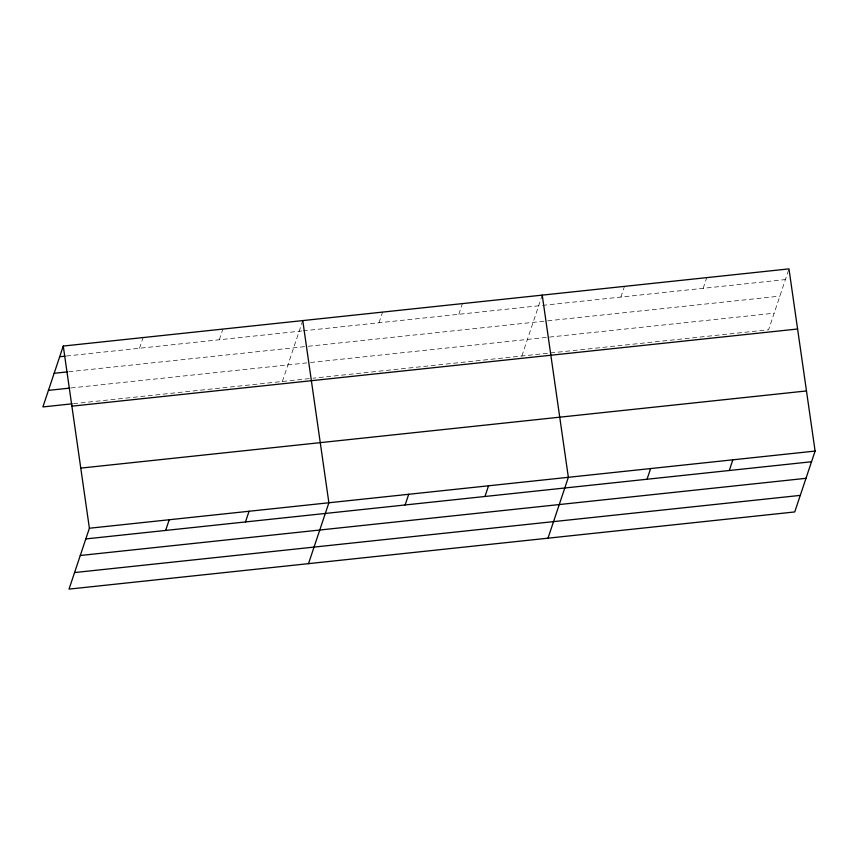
<?xml version="1.0" encoding="UTF-8"?>
<svg xmlns="http://www.w3.org/2000/svg" width="858" height="858" viewBox="0 0 858 858"><rect width="100%" height="100%" fill="white"/><g stroke="black" fill="none" stroke-linecap="round" stroke-linejoin="round"><path stroke-width="0.64" stroke-dasharray="4.29 3.22" d="M139.522 348.251L143.093 337.559M219.348 339.757L222.93 329.075M282.379 381.467L302.359 321.771M379 322.78L382.582 312.098M458.826 314.296L462.408 303.603M521.868 355.995L541.838 296.31M620.902 297.061L624.485 286.379M703.152 288.32L706.724 277.627M788.577 270.066L768.607 329.762L312.988 378.206M66.345 356.027L301.834 330.984M303.164 330.845L541.312 305.523M542.642 305.384L785.402 279.569M68.79 371.739L306.939 346.418M308.269 346.278L546.385 320.956M547.704 320.817L779.858 296.128M71.064 387.955L309.212 362.634M310.542 362.494L774.141 313.202M73.498 403.678L311.647 378.357"/><path stroke-width="1.29" d="M63.267 346.053L89.393 528.238L69.026 589.114L794.733 511.947L815.1 451.072L788.974 268.886L63.267 346.053L42.9 406.928L72.169 403.818M165.648 530.437L169.219 519.744M245.474 521.943L249.056 511.261M308.505 563.652L328.882 502.777L302.756 320.581M405.126 504.965L408.708 494.283M484.963 496.482L488.534 485.8M547.994 538.191L568.361 477.305L542.235 295.12M647.029 479.247L650.611 468.565M729.279 470.506L732.85 459.813M59.695 356.735L65.015 356.167M54.151 373.294L67.46 371.889M48.445 390.369L69.734 388.106M71.89 406.166L797.597 329M80.77 468.114L806.477 390.948M89.393 528.238L815.1 451.072M85.821 538.921L811.529 461.754M80.277 555.491L805.984 478.324M74.571 572.554L800.267 495.388"/></g></svg>
